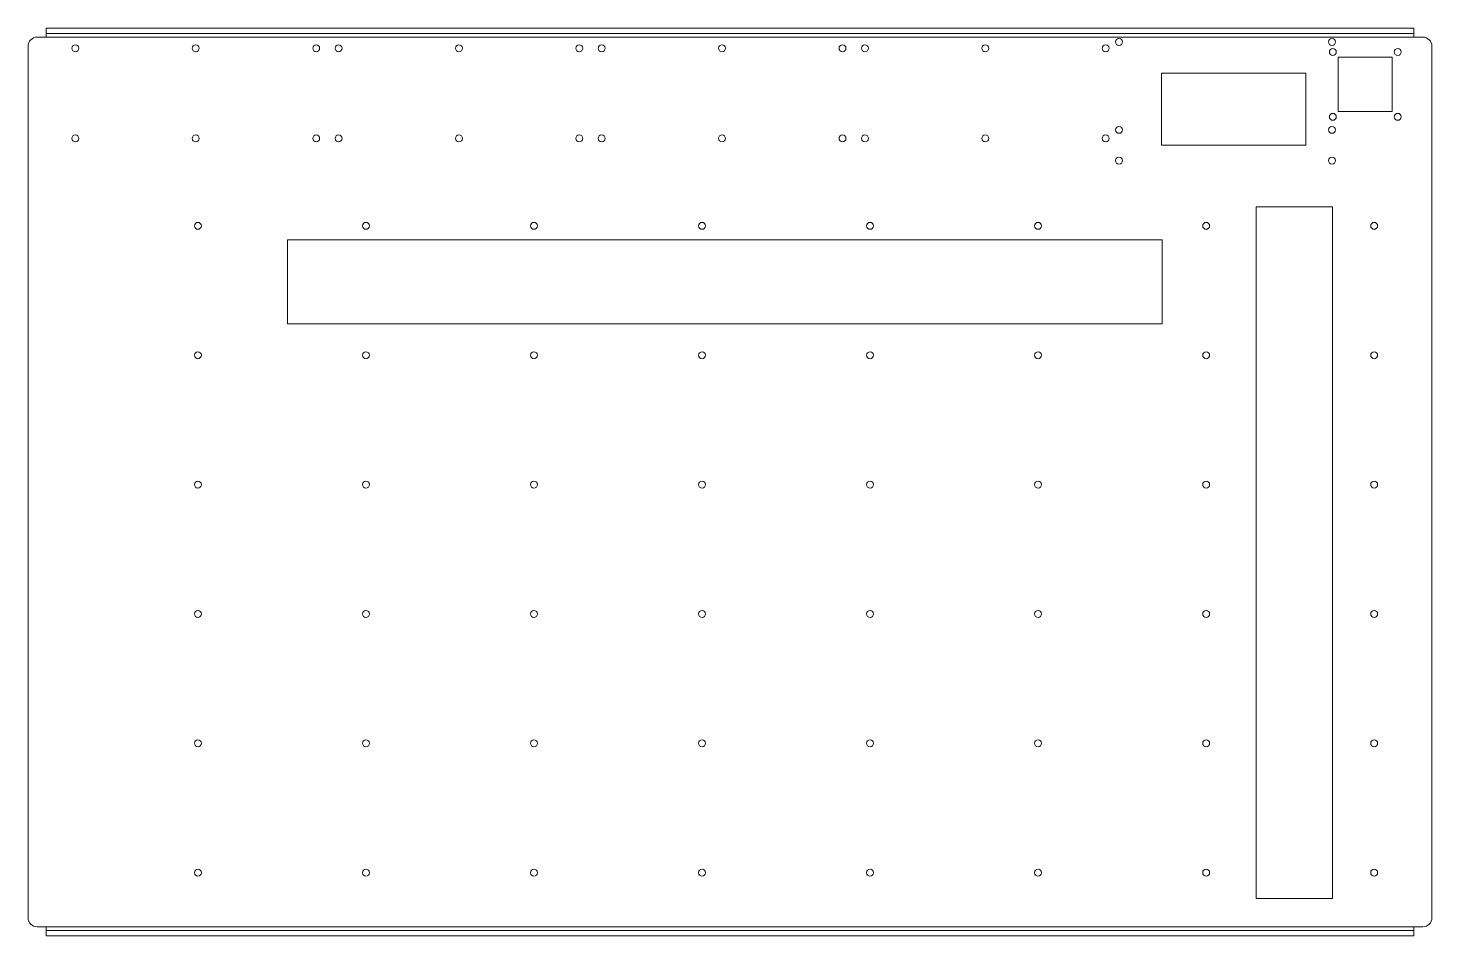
# Model space of a CAD drawing. Header units: inches. Extents: x -9.7 to 9.7, y -6.1 to 6.5.
import ezdxf

# ---------------------------------------------------------------- set-up
doc = ezdxf.new("R2010")
doc.units = ezdxf.units.IN
doc.header["$MEASUREMENT"] = 0

msp = doc.modelspace()

# ---------------------------------------------------------------- linework, layer by layer
at = {"color": 7, "linetype": 'Continuous', "lineweight": 15}
for p, q in [((-9.485, 6.513), (9.485, 6.513)), ((-9.485, 6.513), (-9.485, 6.388)), ((-9.485, 6.438), (9.485, 6.438)), ((9.485, 6.513), (9.485, 6.388)), ((-9.735, 6.263), (-9.735, -5.825)), ((-9.61, 6.388), (9.61, 6.388)), ((9.735, -5.825), (9.735, 6.263)), ((9.185, 6.108), (8.435, 6.108)), ((8.435, 6.108), (8.435, 5.358)), ((9.185, 5.358), (9.185, 6.108)), ((7.985, 5.888), (5.985, 5.888)), ((5.985, 5.888), (5.985, 4.888)), ((7.985, 4.888), (7.985, 5.888)), ((8.435, 5.358), (9.185, 5.358)), ((5.985, 4.888), (7.985, 4.888)), ((8.357, 4.035), (7.299, 4.035)), ((7.299, 4.035), (7.299, -5.557)), ((8.357, -5.557), (8.357, 4.035)), ((5.994, 3.578), (-6.137, 3.578)), ((-6.137, 3.578), (-6.137, 2.412)), ((5.994, 2.412), (5.994, 3.578)), ((-6.137, 2.412), (5.994, 2.412)), ((7.299, -5.557), (8.357, -5.557)), ((9.61, -5.95), (-9.61, -5.95)), ((-9.485, -6.076), (-9.485, -5.95)), ((9.485, -6), (-9.485, -6)), ((9.485, -6.076), (9.485, -5.95)), ((9.485, -6.076), (-9.485, -6.076))]:
    msp.add_line(p, q, dxfattribs=at)
for centre in [(-9.079, 6.233), (-7.41, 6.233), (-5.739, 6.233), (-5.429, 6.233), (-3.76, 6.233), (-2.09, 6.233), (-1.78, 6.233), (-0.11, 6.233), (1.56, 6.233), (1.871, 6.233), (3.541, 6.233), (5.21, 6.233), (5.395, 6.322), (8.349, 6.322), (8.361, 6.183), (9.261, 6.183), (8.361, 5.283), (9.261, 5.283), (5.395, 5.102), (8.349, 5.102), (-9.079, 4.983), (-7.41, 4.983), (-5.739, 4.983), (-5.429, 4.983), (-3.76, 4.983), (-2.09, 4.983), (-1.78, 4.983), (-0.11, 4.983), (1.56, 4.983), (1.871, 4.983), (3.541, 4.983), (5.21, 4.983), (5.395, 4.676), (8.349, 4.676), (-7.38, 3.771), (-5.049, 3.771), (-2.719, 3.771), (-0.388, 3.771), (1.942, 3.771), (4.273, 3.771), (6.604, 3.771), (8.934, 3.771), (-7.38, 1.977), (-5.049, 1.977), (-2.719, 1.977), (-0.388, 1.977), (1.942, 1.977), (4.273, 1.977), (6.604, 1.977), (8.934, 1.977), (-7.38, 0.183), (-5.049, 0.183), (-2.719, 0.183), (-0.388, 0.183), (1.942, 0.183), (4.273, 0.183), (6.604, 0.183), (8.934, 0.183), (-7.38, -1.611), (-5.049, -1.611), (-2.719, -1.611), (-0.388, -1.611), (1.942, -1.611), (4.273, -1.611), (6.604, -1.611), (8.934, -1.611), (-7.38, -3.405), (-5.049, -3.405), (-2.719, -3.405), (-0.388, -3.405), (1.942, -3.405), (4.273, -3.405), (6.604, -3.405), (8.934, -3.405), (-7.38, -5.199), (-5.049, -5.199), (-2.719, -5.199), (-0.388, -5.199), (1.942, -5.199), (4.273, -5.199), (6.604, -5.199), (8.934, -5.199)]:
    msp.add_circle(centre, 0.048, dxfattribs=at)
for centre, start, end in [((-9.61, 6.263), 90, 180), ((9.61, 6.263), 0, 90), ((-9.61, -5.825), 180, 270), ((9.61, -5.825), 270, 0)]:
    msp.add_arc(centre, 0.125, start, end, dxfattribs=at)

doc.saveas('drawing.dxf')
